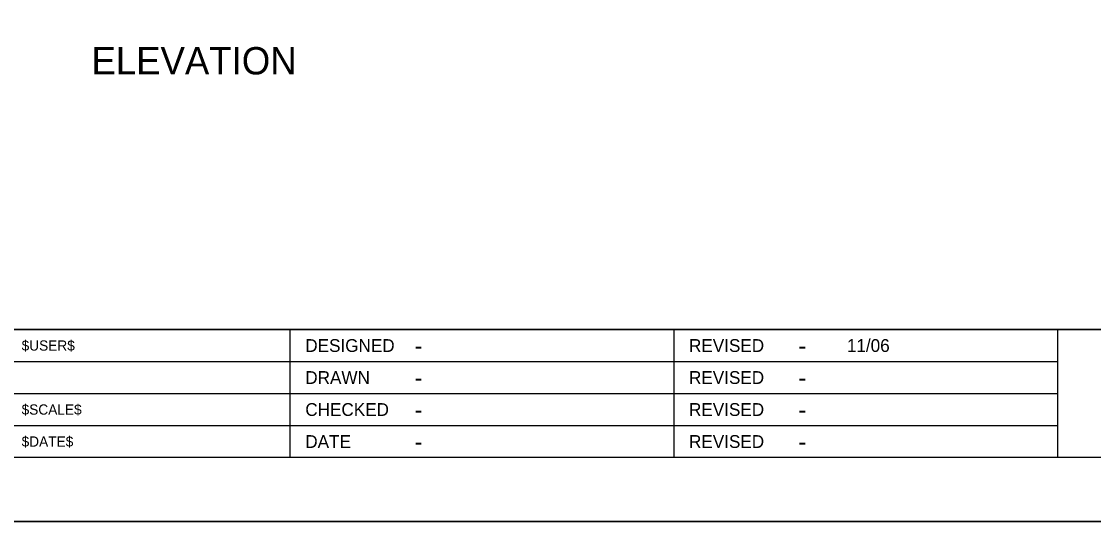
# Model space of a CAD drawing. Extents: x 99977 to 100657, y 99437 to 99877.
# Drawn here: x 100098.2 to 100265.8, y 99437.2 to 99515.3 of the extents above; entities that cross this region are included whole.
import ezdxf

# ---------------------------------------------------------------- set-up
doc = ezdxf.new("R2010")
doc.units = 0
for name, color, linetype in [('Design_PR_Roadway Notes', 7, 'Continuous'), ('Sheets_50 Reference Boundary', 7, 'Continuous'), ('Sheets_General Details', 7, 'Continuous'), ('Sheets_Printer Plotting Border', 7, 'Continuous')]:
    doc.layers.add(name, color=color, linetype=linetype)

msp = doc.modelspace()

# ---------------------------------------------------------------- linework, layer by layer
at = {"layer": 'Sheets_50 Reference Boundary'}
msp.add_lwpolyline([(100016.67, 99867.16), (100646.67, 99867.16), (100646.67, 99467.17), (100016.67, 99467.17)], close=True, dxfattribs=at)
at = {"layer": 'Sheets_General Details'}
for p, q in [((100016.67, 99467.17), (100646.67, 99467.17)), ((100140.16, 99467.17), (100140.16, 99447.17)), ((100200.16, 99467.17), (100200.16, 99447.17)), ((100260.16, 99467.17), (100260.16, 99447.17)), ((100076.16, 99462.17), (100260.16, 99462.17)), ((100076.16, 99457.17), (100260.16, 99457.17)), ((100076.16, 99452.17), (100260.16, 99452.17)), ((100656.67, 99437.17), (99976.67, 99437.17))]:
    msp.add_line(p, q, dxfattribs=at)
msp.add_lwpolyline([(100016.67, 99867.17), (100646.67, 99867.17), (100646.67, 99447.17), (100016.67, 99447.17)], close=True, dxfattribs=at)
at = {"layer": 'Sheets_Printer Plotting Border'}
msp.add_lwpolyline([(99976.67, 99437.17), (100656.67, 99437.17), (100656.67, 99877.17), (99976.67, 99877.17)], close=True, dxfattribs=at)

# ---------------------------------------------------------------- texts
at = {"layer": 'Design_PR_Roadway Notes'}
msp.add_text('ELEVATION', height=4.275, dxfattribs=at).set_placement((100109.12, 99507.03))
at = {"layer": 'Sheets_General Details'}
for s, height, p in [('11/06', 2, (100227.24, 99463.67)), ('DESIGNED', 2, (100142.56, 99463.67)), ('-', 2.8, (100159.64, 99463.27)), ('REVISED', 2, (100202.56, 99463.67)), ('-', 2.8, (100219.64, 99463.27)), ('DRAWN', 2, (100142.56, 99458.67)), ('-', 2.8, (100159.64, 99458.27)), ('REVISED', 2, (100202.56, 99458.67)), ('-', 2.8, (100219.64, 99458.27)), ('CHECKED', 2, (100142.56, 99453.67)), ('REVISED', 2, (100202.56, 99453.67)), ('-', 2.8, (100159.64, 99453.27)), ('-', 2.8, (100219.64, 99453.27)), ('DATE', 2, (100142.56, 99448.67)), ('REVISED', 2, (100202.56, 99448.67)), ('-', 2.8, (100159.64, 99448.27)), ('-', 2.8, (100219.64, 99448.27))]:
    msp.add_text(s, height=height, dxfattribs=at).set_placement(p)
for s, p in [('$USER$', (100098.2, 99463.87)), ('$SCALE$', (100098.2, 99453.87)), ('$DATE$', (100098.2, 99448.87))]:
    msp.add_text(s, height=1.6, rotation=360, dxfattribs=at).set_placement(p)

doc.saveas('drawing.dxf')
